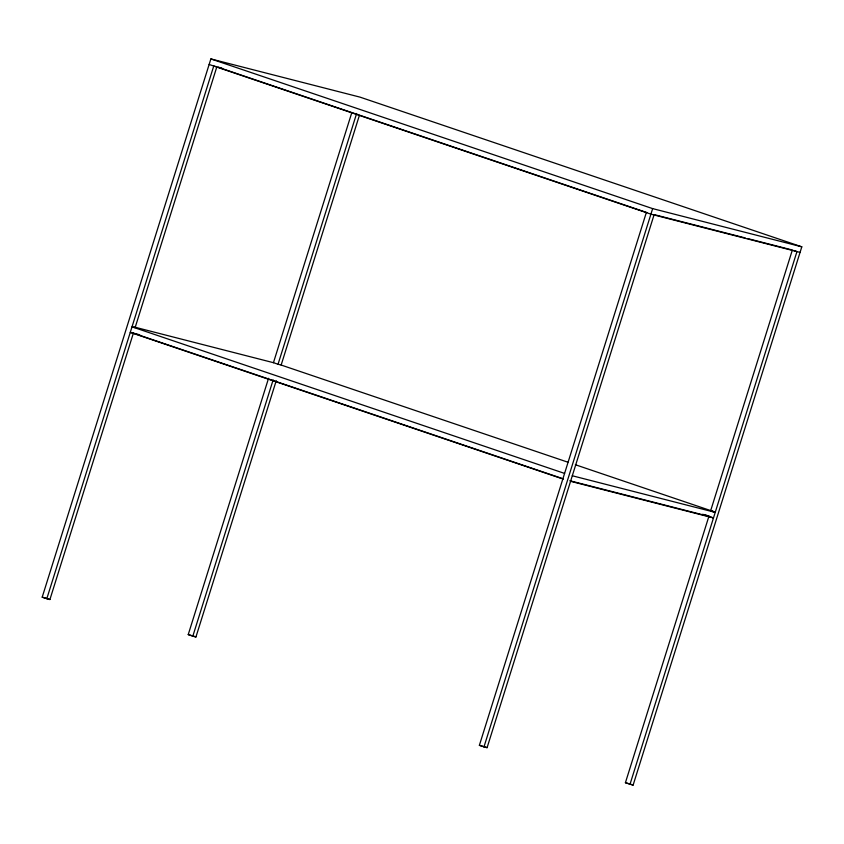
<?xml version="1.0" encoding="UTF-8"?>
<svg xmlns="http://www.w3.org/2000/svg" width="844" height="844" viewBox="0 0 844 844"><rect width="100%" height="100%" fill="white"/><g stroke="black" fill="none" stroke-linecap="round" stroke-linejoin="round"><path stroke-width="1.27" d="M563.465 478.907L133.373 333.18L49.912 599.525L42.2 597.172L210.873 58.922L360.019 97.134L801.8 246.828L633.127 785.078L625.415 782.715L708.886 516.37L569.784 480.732M46.8 598.734L213.743 66.032L216.845 66.834L135.114 327.63L132.012 326.828L564.583 473.41M276.262 380.644L195.945 636.946L192.833 636.144L188.233 634.582L268.55 378.291M134.344 327.05L273.445 362.688L351.632 113.17M192.833 636.144L273.161 379.853M273.445 362.688L278.045 364.249L356.632 113.476M278.045 364.249L281.147 365.041L359.344 115.533M654.026 214.967L487.093 747.657L483.981 746.866L479.381 745.305L646.314 212.604M483.981 746.866L652.655 208.616L801.8 246.828M572.295 475.763L715.227 512.382L710.627 510.82L792.347 250.024L747.689 238.578M630.014 784.276L796.958 251.586L793.508 250.415M218.121 67.161L221.951 68.142M654.533 214.714L745.136 237.924M800.059 252.377L650.914 214.165L209.133 64.471M139.756 334.815L130.271 332.378L562.853 478.959M710.627 510.82L713.729 511.622L575.355 464.727M570.555 481.312L713.486 517.931L702.651 514.26M42.2 597.172L49.912 599.525M188.233 634.582L195.945 636.946M479.381 745.305L487.093 747.657M625.415 782.715L633.127 785.078M210.873 58.922L652.655 208.616M218.09 67.256L646.926 212.561M281.147 365.041L567.875 462.195M705.753 515.051L709.498 516.317"/></g></svg>
